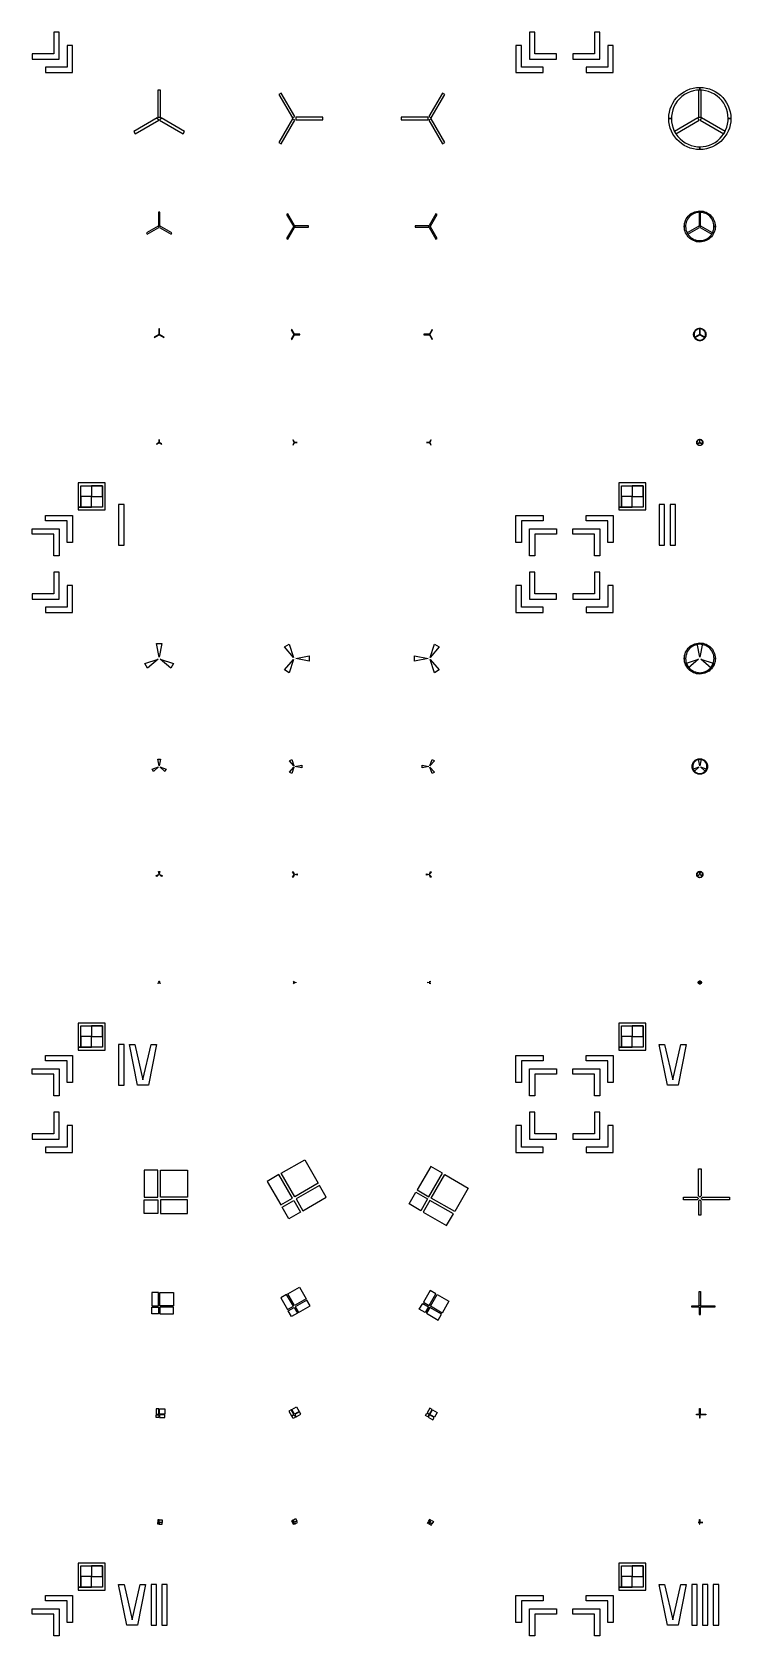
# Model space of a CAD drawing. Extents: x -467 to 127, y -467 to 127.
# Drawn here: x -467 to -208, y -467 to 127 of the extents above; entities that cross this region are included whole.
import ezdxf

# ---------------------------------------------------------------- set-up
doc = ezdxf.new("R2010")
doc.units = 13
doc.layers.add('ALIGN', color=5, linetype='Continuous')
doc.layers.add('MAGNET', color=11, linetype='Continuous')

msp = doc.modelspace()

# ---------------------------------------------------------------- linework, layer by layer
at = {"layer": 'ALIGN'}
for points in [[(-457, 117), (-457, 127), (-459, 127), (-459, 119), (-467, 119), (-467, 117)], [(-283, 117), (-273, 117), (-273, 119), (-281, 119), (-281, 127), (-283, 127)], [(-257, 117), (-257, 127), (-259, 127), (-259, 119), (-267, 119), (-267, 117)], [(-452, 112), (-452, 122), (-454, 122), (-454, 114), (-462, 114), (-462, 112)], [(-288, 112), (-278, 112), (-278, 114), (-286, 114), (-286, 122), (-288, 122)], [(-252, 112), (-252, 122), (-254, 122), (-254, 114), (-262, 114), (-262, 112)], [(-450, -50), (-440, -50), (-440, -40), (-450, -40), (-450, -49), (-449, -49), (-449, -41), (-441, -41), (-441, -49), (-450, -49), (-450, -50)], [(-445, -45), (-441, -45), (-441, -41), (-445, -41)], [(-250, -50), (-240, -50), (-240, -40), (-250, -40), (-250, -49), (-249, -49), (-249, -41), (-241, -41), (-241, -49), (-250, -49), (-250, -50)], [(-245, -45), (-241, -45), (-241, -41), (-245, -41)], [(-449, -49), (-445, -49), (-445, -45), (-449, -45)], [(-249, -49), (-245, -49), (-245, -45), (-249, -45)], [(-452, -52), (-452, -62), (-454, -62), (-454, -54), (-462, -54), (-462, -52)], [(-435, -63), (-433, -63), (-433, -48), (-435, -48)], [(-288, -52), (-278, -52), (-278, -54), (-286, -54), (-286, -62), (-288, -62)], [(-252, -52), (-252, -62), (-254, -62), (-254, -54), (-262, -54), (-262, -52)], [(-235, -63), (-233, -63), (-233, -48), (-235, -48)], [(-231, -63), (-229, -63), (-229, -48), (-231, -48)], [(-457, -57), (-457, -67), (-459, -67), (-459, -59), (-467, -59), (-467, -57)], [(-283, -57), (-273, -57), (-273, -59), (-281, -59), (-281, -67), (-283, -67)], [(-257, -57), (-257, -67), (-259, -67), (-259, -59), (-267, -59), (-267, -57)], [(-457, -83), (-457, -73), (-459, -73), (-459, -81), (-467, -81), (-467, -83)], [(-283, -83), (-273, -83), (-273, -81), (-281, -81), (-281, -73), (-283, -73)], [(-257, -83), (-257, -73), (-259, -73), (-259, -81), (-267, -81), (-267, -83)], [(-452, -88), (-452, -78), (-454, -78), (-454, -86), (-462, -86), (-462, -88)], [(-288, -88), (-278, -88), (-278, -86), (-286, -86), (-286, -78), (-288, -78)], [(-252, -88), (-252, -78), (-254, -78), (-254, -86), (-262, -86), (-262, -88)], [(-450, -250), (-440, -250), (-440, -240), (-450, -240), (-450, -249), (-449, -249), (-449, -241), (-441, -241), (-441, -249), (-450, -249), (-450, -250)], [(-445, -245), (-441, -245), (-441, -241), (-445, -241)], [(-250, -250), (-240, -250), (-240, -240), (-250, -240), (-250, -249), (-249, -249), (-249, -241), (-241, -241), (-241, -249), (-250, -249), (-250, -250)], [(-245, -245), (-241, -245), (-241, -241), (-245, -241)], [(-449, -249), (-445, -249), (-445, -245), (-449, -245)], [(-435, -263), (-433, -263), (-433, -248), (-435, -248)], [(-249, -249), (-245, -249), (-245, -245), (-249, -245)], [(-452, -252), (-452, -262), (-454, -262), (-454, -254), (-462, -254), (-462, -252)], [(-288, -252), (-278, -252), (-278, -254), (-286, -254), (-286, -262), (-288, -262)], [(-252, -252), (-252, -262), (-254, -262), (-254, -254), (-262, -254), (-262, -252)], [(-457, -257), (-457, -267), (-459, -267), (-459, -259), (-467, -259), (-467, -257)], [(-283, -257), (-273, -257), (-273, -259), (-281, -259), (-281, -267), (-283, -267)], [(-257, -257), (-257, -267), (-259, -267), (-259, -259), (-267, -259), (-267, -257)], [(-457, -283), (-457, -273), (-459, -273), (-459, -281), (-467, -281), (-467, -283)], [(-283, -283), (-273, -283), (-273, -281), (-281, -281), (-281, -273), (-283, -273)], [(-257, -283), (-257, -273), (-259, -273), (-259, -281), (-267, -281), (-267, -283)], [(-452, -288), (-452, -278), (-454, -278), (-454, -286), (-462, -286), (-462, -288)], [(-288, -288), (-278, -288), (-278, -286), (-286, -286), (-286, -278), (-288, -278)], [(-252, -288), (-252, -278), (-254, -278), (-254, -286), (-262, -286), (-262, -288)], [(-450, -450), (-440, -450), (-440, -440), (-450, -440), (-450, -449), (-449, -449), (-449, -441), (-441, -441), (-441, -449), (-450, -449), (-450, -450)], [(-449, -449), (-445, -449), (-445, -445), (-449, -445)], [(-445, -445), (-441, -445), (-441, -441), (-445, -441)], [(-250, -450), (-240, -450), (-240, -440), (-250, -440), (-250, -449), (-249, -449), (-249, -441), (-241, -441), (-241, -449), (-250, -449), (-250, -450)], [(-249, -449), (-245, -449), (-245, -445), (-249, -445)], [(-245, -445), (-241, -445), (-241, -441), (-245, -441)], [(-423, -463), (-421, -463), (-421, -448), (-423, -448)], [(-419, -463), (-417, -463), (-417, -448), (-419, -448)], [(-223, -463), (-221, -463), (-221, -448), (-223, -448)], [(-219, -463), (-217, -463), (-217, -448), (-219, -448)], [(-215, -463), (-213, -463), (-213, -448), (-215, -448)], [(-457, -457), (-457, -467), (-459, -467), (-459, -459), (-467, -459), (-467, -457)], [(-452, -452), (-452, -462), (-454, -462), (-454, -454), (-462, -454), (-462, -452)], [(-288, -452), (-278, -452), (-278, -454), (-286, -454), (-286, -462), (-288, -462)], [(-283, -457), (-273, -457), (-273, -459), (-281, -459), (-281, -467), (-283, -467)], [(-257, -457), (-257, -467), (-259, -467), (-259, -459), (-267, -459), (-267, -457)], [(-252, -452), (-252, -462), (-254, -462), (-254, -454), (-262, -454), (-262, -452)]]:
    msp.add_lwpolyline(points, close=True, dxfattribs=at)
for points in [[(-431, -248), (-429, -248), (-426, -261), (-423, -248), (-421, -248), (-424, -263), (-428, -263), (-431, -248)], [(-235, -248), (-233, -248), (-230, -261), (-227, -248), (-225, -248), (-228, -263), (-232, -263), (-235, -248)], [(-435, -448), (-433, -448), (-430, -461), (-427, -448), (-425, -448), (-428, -463), (-432, -463), (-435, -448)], [(-235, -448), (-233, -448), (-230, -461), (-227, -448), (-225, -448), (-228, -463), (-232, -463), (-235, -448)]]:
    msp.add_lwpolyline(points, dxfattribs=at)
at = {"layer": 'MAGNET'}
for points in [[(-420.5, 95.5), (-419.5, 95.5), (-419.5, 105.5), (-420.5, 105.5)], [(-370.68, 95.18), (-369.82, 95.68), (-374.82, 104.34), (-375.68, 103.84)], [(-320.18, 95.68), (-319.32, 95.18), (-314.32, 103.84), (-315.18, 104.34)], [(-220.5, 95.5), (-219.5, 95.5), (-219.5, 105.5), (-220.5, 105.5)], [(-420.18, 94.32), (-420.68, 95.18), (-429.34, 90.18), (-428.84, 89.32)], [(-419.32, 95.18), (-419.82, 94.32), (-411.16, 89.32), (-410.66, 90.18)], [(-369.5, 95.5), (-369.5, 94.5), (-359.5, 94.5), (-359.5, 95.5)], [(-320.5, 94.5), (-320.5, 95.5), (-330.5, 95.5), (-330.5, 94.5)], [(-220.18, 94.32), (-220.68, 95.18), (-229.34, 90.18), (-228.84, 89.32)], [(-219.32, 95.18), (-219.82, 94.32), (-211.16, 89.32), (-210.66, 90.18)], [(-369.82, 94.32), (-370.68, 94.82), (-375.68, 86.16), (-374.82, 85.66)], [(-319.32, 94.82), (-320.18, 94.32), (-315.18, 85.66), (-314.32, 86.16)], [(-420.25, 55.25), (-419.75, 55.25), (-419.75, 60.25), (-420.25, 60.25)], [(-370.34, 55.09), (-369.91, 55.34), (-372.41, 59.67), (-372.84, 59.42)], [(-320.09, 55.34), (-319.66, 55.09), (-317.16, 59.42), (-317.59, 59.67)], [(-220.25, 55.25), (-219.75, 55.25), (-219.75, 60.25), (-220.25, 60.25)], [(-420.09, 54.66), (-420.34, 55.09), (-424.67, 52.59), (-424.42, 52.16)], [(-419.66, 55.09), (-419.91, 54.66), (-415.58, 52.16), (-415.33, 52.59)], [(-369.91, 54.66), (-370.34, 54.91), (-372.84, 50.58), (-372.41, 50.33)], [(-369.75, 55.25), (-369.75, 54.75), (-364.75, 54.75), (-364.75, 55.25)], [(-320.25, 54.75), (-320.25, 55.25), (-325.25, 55.25), (-325.25, 54.75)], [(-319.66, 54.91), (-320.09, 54.66), (-317.59, 50.33), (-317.16, 50.58)], [(-220.09, 54.66), (-220.34, 55.09), (-224.67, 52.59), (-224.42, 52.16)], [(-219.66, 55.09), (-219.91, 54.66), (-215.58, 52.16), (-215.33, 52.59)], [(-420.04, 14.86), (-420.14, 15.04), (-421.87, 14.04), (-421.77, 13.86)], [(-420.1, 15.1), (-419.9, 15.1), (-419.9, 17.1), (-420.1, 17.1)], [(-419.86, 15.04), (-419.96, 14.86), (-418.23, 13.86), (-418.13, 14.04)], [(-370.14, 15.04), (-369.96, 15.14), (-370.96, 16.87), (-371.14, 16.77)], [(-369.96, 14.86), (-370.14, 14.96), (-371.14, 13.23), (-370.96, 13.13)], [(-369.9, 15.1), (-369.9, 14.9), (-367.9, 14.9), (-367.9, 15.1)], [(-320.1, 14.9), (-320.1, 15.1), (-322.1, 15.1), (-322.1, 14.9)], [(-320.04, 15.14), (-319.86, 15.04), (-318.86, 16.77), (-319.04, 16.87)], [(-319.86, 14.96), (-320.04, 14.86), (-319.04, 13.13), (-318.86, 13.23)], [(-220.04, 14.86), (-220.14, 15.04), (-221.87, 14.04), (-221.77, 13.86)], [(-220.1, 15.1), (-219.9, 15.1), (-219.9, 17.1), (-220.1, 17.1)], [(-219.86, 15.04), (-219.96, 14.86), (-218.23, 13.86), (-218.13, 14.04)], [(-420.02, -25.07), (-420.07, -24.98), (-420.93, -25.48), (-420.88, -25.57)], [(-420.05, -24.95), (-419.95, -24.95), (-419.95, -23.95), (-420.05, -23.95)], [(-419.93, -24.98), (-419.98, -25.07), (-419.12, -25.57), (-419.07, -25.48)], [(-370.07, -24.98), (-369.98, -24.93), (-370.48, -24.07), (-370.57, -24.12)], [(-369.98, -25.07), (-370.07, -25.02), (-370.57, -25.88), (-370.48, -25.93)], [(-369.95, -24.95), (-369.95, -25.05), (-368.95, -25.05), (-368.95, -24.95)], [(-320.05, -25.05), (-320.05, -24.95), (-321.05, -24.95), (-321.05, -25.05)], [(-320.02, -24.93), (-319.93, -24.98), (-319.43, -24.12), (-319.52, -24.07)], [(-319.93, -25.02), (-320.02, -25.07), (-319.52, -25.93), (-319.43, -25.88)], [(-220.02, -25.07), (-220.07, -24.98), (-220.93, -25.48), (-220.88, -25.57)], [(-220.05, -24.95), (-219.95, -24.95), (-219.95, -23.95), (-220.05, -23.95)], [(-219.93, -24.98), (-219.98, -25.07), (-219.12, -25.57), (-219.07, -25.48)], [(-374.82, -295.66), (-366.16, -290.66), (-361.16, -299.32), (-369.82, -304.32)], [(-425.5, -304.5), (-420.5, -304.5), (-420.5, -294.5), (-425.5, -294.5)], [(-419.5, -294.5), (-409.5, -294.5), (-409.5, -304.5), (-419.5, -304.5)], [(-375.01, -307.32), (-370.68, -304.82), (-375.68, -296.16), (-380.01, -298.66)], [(-324.51, -301.82), (-320.18, -304.32), (-315.18, -295.66), (-319.51, -293.16)], [(-314.32, -296.16), (-305.66, -301.16), (-310.66, -309.82), (-319.32, -304.82)], [(-220.5, -294), (-219.5, -294), (-219.5, -304), (-220, -304.5), (-220.5, -304), (-220.5, -302)], [(-366.82, -309.51), (-358.16, -304.51), (-360.66, -300.18), (-369.32, -305.18)], [(-325.01, -302.68), (-320.68, -305.18), (-323.18, -309.51), (-327.51, -307.01)], [(-425.5, -305.5), (-420.5, -305.5), (-420.5, -310.5), (-425.5, -310.5)], [(-419.5, -310.5), (-409.5, -310.5), (-409.5, -305.5), (-419.5, -305.5)], [(-374.51, -308.18), (-370.18, -305.68), (-367.68, -310.01), (-372.01, -312.51)], [(-322.32, -310.01), (-313.66, -315.01), (-311.16, -310.68), (-319.82, -305.68)], [(-226, -305.5), (-226, -304.5), (-221, -304.5), (-220.5, -305), (-221, -305.5), (-223, -305.5)], [(-220.5, -311), (-219.5, -311), (-219.5, -306), (-220, -305.5), (-220.5, -306), (-220.5, -308)], [(-209, -304.5), (-209, -305.5), (-219, -305.5), (-219.5, -305), (-219, -304.5)], [(-372.41, -340.33), (-368.08, -337.83), (-365.58, -342.16), (-369.91, -344.66)], [(-422.75, -344.75), (-420.25, -344.75), (-420.25, -339.75), (-422.75, -339.75)], [(-419.75, -339.75), (-414.75, -339.75), (-414.75, -344.75), (-419.75, -344.75)], [(-372.51, -346.16), (-370.34, -344.91), (-372.84, -340.58), (-375.01, -341.83)], [(-368.41, -347.26), (-364.08, -344.76), (-365.33, -342.59), (-369.66, -345.09)], [(-322.51, -343.84), (-320.34, -345.09), (-321.59, -347.26), (-323.76, -346.01)], [(-322.26, -343.41), (-320.09, -344.66), (-317.59, -340.33), (-319.76, -339.08)], [(-317.16, -340.58), (-312.83, -343.08), (-315.33, -347.41), (-319.66, -344.91)], [(-220.25, -339.5), (-219.75, -339.5), (-219.75, -344.5), (-220, -344.75), (-220.25, -344.5), (-220.25, -343.5)], [(-422.75, -345.25), (-420.25, -345.25), (-420.25, -347.75), (-422.75, -347.75)], [(-419.75, -347.75), (-414.75, -347.75), (-414.75, -345.25), (-419.75, -345.25)], [(-372.26, -346.59), (-370.09, -345.34), (-368.84, -347.51), (-371.01, -348.76)], [(-321.16, -347.51), (-316.83, -350.01), (-315.58, -347.84), (-319.91, -345.34)], [(-223, -345.25), (-223, -344.75), (-220.5, -344.75), (-220.25, -345), (-220.5, -345.25), (-221.5, -345.25)], [(-220.25, -348), (-219.75, -348), (-219.75, -345.5), (-220, -345.25), (-220.25, -345.5), (-220.25, -346.5)], [(-214.5, -344.75), (-214.5, -345.25), (-219.5, -345.25), (-219.75, -345), (-219.5, -344.75)], [(-421.1, -384.9), (-420.1, -384.9), (-420.1, -382.9), (-421.1, -382.9)], [(-421.1, -385.1), (-420.1, -385.1), (-420.1, -386.1), (-421.1, -386.1)], [(-419.9, -382.9), (-417.9, -382.9), (-417.9, -384.9), (-419.9, -384.9)], [(-419.9, -386.1), (-417.9, -386.1), (-417.9, -385.1), (-419.9, -385.1)], [(-371, -385.46), (-370.14, -384.96), (-371.14, -383.23), (-372, -383.73)], [(-370.96, -383.13), (-369.23, -382.13), (-368.23, -383.86), (-369.96, -384.86)], [(-370.9, -385.64), (-370.04, -385.14), (-369.54, -386), (-370.4, -386.5)], [(-369.36, -385.9), (-367.63, -384.9), (-368.13, -384.04), (-369.86, -385.04)], [(-321, -384.54), (-320.14, -385.04), (-320.64, -385.9), (-321.5, -385.4)], [(-320.9, -384.36), (-320.04, -384.86), (-319.04, -383.13), (-319.9, -382.63)], [(-320.46, -386), (-318.73, -387), (-318.23, -386.14), (-319.96, -385.14)], [(-318.86, -383.23), (-317.13, -384.23), (-318.13, -385.96), (-319.86, -384.96)], [(-221.2, -385.1), (-221.2, -384.9), (-220.2, -384.9), (-220.1, -385), (-220.2, -385.1), (-220.6, -385.1)], [(-220.1, -382.8), (-219.9, -382.8), (-219.9, -384.8), (-220, -384.9), (-220.1, -384.8), (-220.1, -384.4)], [(-220.1, -386.2), (-219.9, -386.2), (-219.9, -385.2), (-220, -385.1), (-220.1, -385.2), (-220.1, -385.6)], [(-217.8, -384.9), (-217.8, -385.1), (-219.8, -385.1), (-219.9, -385), (-219.8, -384.9)], [(-420.55, -424.95), (-420.05, -424.95), (-420.05, -423.95), (-420.55, -423.95)], [(-420.55, -425.05), (-420.05, -425.05), (-420.05, -425.55), (-420.55, -425.55)], [(-419.95, -423.95), (-418.95, -423.95), (-418.95, -424.95), (-419.95, -424.95)], [(-419.95, -425.55), (-418.95, -425.55), (-418.95, -425.05), (-419.95, -425.05)], [(-370.5, -425.23), (-370.07, -424.98), (-370.57, -424.12), (-371, -424.37)], [(-370.48, -424.07), (-369.62, -423.57), (-369.12, -424.43), (-369.98, -424.93)], [(-370.45, -425.32), (-370.02, -425.07), (-369.77, -425.5), (-370.2, -425.75)], [(-369.68, -425.45), (-368.82, -424.95), (-369.07, -424.52), (-369.93, -425.02)], [(-320.5, -424.77), (-320.07, -425.02), (-320.32, -425.45), (-320.75, -425.2)], [(-320.45, -424.68), (-320.02, -424.93), (-319.52, -424.07), (-319.95, -423.82)], [(-320.23, -425.5), (-319.37, -426), (-319.12, -425.57), (-319.98, -425.07)], [(-319.43, -424.12), (-318.57, -424.62), (-319.07, -425.48), (-319.93, -424.98)], [(-220.6, -425.05), (-220.6, -424.95), (-220.1, -424.95), (-220.05, -425), (-220.1, -425.05), (-220.3, -425.05)], [(-220.05, -423.9), (-219.95, -423.9), (-219.95, -424.9), (-220, -424.95), (-220.05, -424.9), (-220.05, -424.7)], [(-220.05, -425.6), (-219.95, -425.6), (-219.95, -425.1), (-220, -425.05), (-220.05, -425.1), (-220.05, -425.3)], [(-218.9, -424.95), (-218.9, -425.05), (-219.9, -425.05), (-219.95, -425), (-219.9, -424.95)]]:
    msp.add_lwpolyline(points, close=True, dxfattribs=at)
for points in [[(-230.5, 94.99), (-231.5, 94.99), (-231.44, 96.19), (-231.27, 97.38), (-230.95, 98.53), (-230.51, 99.65), (-229.98, 100.73), (-229.32, 101.73), (-228.58, 102.67), (-227.73, 103.52), (-226.79, 104.27), (-225.79, 104.93), (-224.72, 105.48), (-223.61, 105.92), (-222.45, 106.23), (-221.26, 106.43), (-220, 106.5), (-220, 105.5), (-221.2, 105.43), (-222.38, 105.23), (-223.53, 104.89), (-224.64, 104.43), (-225.68, 103.84), (-226.65, 103.13), (-227.53, 102.31), (-228.32, 101.41), (-229, 100.42), (-229.55, 99.35), (-229.98, 98.23), (-230.28, 97.07), (-230.47, 95.89), (-230.5, 94.99)], [(-220.01, 105.5), (-220.01, 106.5), (-218.81, 106.44), (-217.62, 106.27), (-216.47, 105.95), (-215.35, 105.51), (-214.27, 104.98), (-213.27, 104.32), (-212.33, 103.58), (-211.48, 102.73), (-210.73, 101.79), (-210.07, 100.79), (-209.52, 99.72), (-209.08, 98.61), (-208.77, 97.45), (-208.57, 96.26), (-208.5, 95), (-209.5, 95), (-209.57, 96.2), (-209.77, 97.38), (-210.11, 98.53), (-210.57, 99.64), (-211.16, 100.68), (-211.87, 101.65), (-212.69, 102.53), (-213.59, 103.32), (-214.58, 104), (-215.65, 104.55), (-216.77, 104.98), (-217.93, 105.28), (-219.11, 105.47), (-220.01, 105.5)], [(-219.99, 84.5), (-219.99, 83.5), (-221.19, 83.56), (-222.38, 83.73), (-223.53, 84.05), (-224.65, 84.49), (-225.73, 85.02), (-226.73, 85.68), (-227.67, 86.42), (-228.52, 87.27), (-229.27, 88.21), (-229.93, 89.21), (-230.48, 90.28), (-230.92, 91.39), (-231.23, 92.55), (-231.43, 93.74), (-231.5, 95), (-230.5, 95), (-230.43, 93.8), (-230.23, 92.62), (-229.89, 91.47), (-229.43, 90.36), (-228.84, 89.32), (-228.13, 88.35), (-227.31, 87.47), (-226.41, 86.68), (-225.42, 86), (-224.35, 85.45), (-223.23, 85.02), (-222.07, 84.72), (-220.89, 84.53), (-219.99, 84.5)], [(-209.5, 95.01), (-208.5, 95.01), (-208.56, 93.81), (-208.73, 92.62), (-209.05, 91.47), (-209.49, 90.35), (-210.02, 89.27), (-210.68, 88.27), (-211.42, 87.33), (-212.27, 86.48), (-213.21, 85.73), (-214.21, 85.07), (-215.28, 84.52), (-216.39, 84.08), (-217.55, 83.77), (-218.74, 83.57), (-220, 83.5), (-220, 84.5), (-218.8, 84.57), (-217.62, 84.77), (-216.47, 85.11), (-215.36, 85.57), (-214.32, 86.16), (-213.35, 86.87), (-212.47, 87.69), (-211.68, 88.59), (-211, 89.58), (-210.45, 90.65), (-210.02, 91.77), (-209.72, 92.93), (-209.53, 94.11), (-209.5, 95.01)], [(-225.25, 55), (-225.75, 55), (-225.72, 55.6), (-225.64, 56.19), (-225.47, 56.77), (-225.25, 57.33), (-224.99, 57.87), (-224.66, 58.37), (-224.29, 58.84), (-223.86, 59.26), (-223.4, 59.64), (-222.89, 59.96), (-222.36, 60.24), (-221.8, 60.46), (-221.22, 60.61), (-220.63, 60.72), (-220, 60.75), (-220, 60.25), (-220.6, 60.22), (-221.19, 60.12), (-221.77, 59.95), (-222.32, 59.71), (-222.84, 59.42), (-223.32, 59.06), (-223.77, 58.66), (-224.16, 58.2), (-224.5, 57.71), (-224.77, 57.18), (-224.99, 56.62), (-225.14, 56.04), (-225.23, 55.44), (-225.25, 55)], [(-220, 60.25), (-220, 60.75), (-219.4, 60.72), (-218.81, 60.64), (-218.23, 60.47), (-217.67, 60.25), (-217.13, 59.99), (-216.63, 59.66), (-216.16, 59.29), (-215.74, 58.86), (-215.36, 58.4), (-215.04, 57.89), (-214.76, 57.36), (-214.54, 56.8), (-214.39, 56.22), (-214.28, 55.63), (-214.25, 55), (-214.75, 55), (-214.78, 55.6), (-214.88, 56.19), (-215.05, 56.77), (-215.29, 57.32), (-215.58, 57.84), (-215.94, 58.32), (-216.34, 58.77), (-216.8, 59.16), (-217.29, 59.5), (-217.82, 59.77), (-218.38, 59.99), (-218.96, 60.14), (-219.56, 60.23), (-220, 60.25)], [(-220, 49.75), (-220, 49.25), (-220.6, 49.28), (-221.19, 49.36), (-221.77, 49.53), (-222.33, 49.75), (-222.87, 50.01), (-223.37, 50.34), (-223.84, 50.71), (-224.26, 51.14), (-224.64, 51.6), (-224.96, 52.11), (-225.24, 52.64), (-225.46, 53.2), (-225.61, 53.78), (-225.72, 54.37), (-225.75, 55), (-225.25, 55), (-225.22, 54.4), (-225.12, 53.81), (-224.95, 53.23), (-224.71, 52.68), (-224.42, 52.16), (-224.06, 51.68), (-223.66, 51.23), (-223.2, 50.84), (-222.71, 50.5), (-222.18, 50.23), (-221.62, 50.01), (-221.04, 49.86), (-220.44, 49.77), (-220, 49.75)], [(-214.75, 55), (-214.25, 55), (-214.28, 54.4), (-214.36, 53.81), (-214.53, 53.23), (-214.75, 52.67), (-215.01, 52.13), (-215.34, 51.63), (-215.71, 51.16), (-216.14, 50.74), (-216.6, 50.36), (-217.11, 50.04), (-217.64, 49.76), (-218.2, 49.54), (-218.78, 49.39), (-219.37, 49.28), (-220, 49.25), (-220, 49.75), (-219.4, 49.78), (-218.81, 49.88), (-218.23, 50.05), (-217.68, 50.29), (-217.16, 50.58), (-216.68, 50.94), (-216.23, 51.34), (-215.84, 51.8), (-215.5, 52.29), (-215.23, 52.82), (-215.01, 53.38), (-214.86, 53.96), (-214.77, 54.56), (-214.75, 55)], [(-222.1, 15), (-222.3, 15), (-222.29, 15.24), (-222.25, 15.48), (-222.19, 15.71), (-222.1, 15.93), (-222, 16.15), (-221.86, 16.35), (-221.72, 16.53), (-221.55, 16.7), (-221.36, 16.85), (-221.16, 16.99), (-220.94, 17.1), (-220.72, 17.18), (-220.49, 17.25), (-220.25, 17.29), (-220, 17.3), (-220, 17.1), (-220.24, 17.09), (-220.48, 17.05), (-220.71, 16.98), (-220.93, 16.89), (-221.14, 16.77), (-221.33, 16.63), (-221.51, 16.46), (-221.66, 16.28), (-221.8, 16.08), (-221.91, 15.87), (-222, 15.65), (-222.06, 15.41), (-222.09, 15.18), (-222.1, 15)], [(-220, 12.9), (-220, 12.7), (-220.24, 12.71), (-220.48, 12.75), (-220.71, 12.81), (-220.93, 12.9), (-221.15, 13), (-221.35, 13.14), (-221.53, 13.28), (-221.7, 13.45), (-221.85, 13.64), (-221.99, 13.84), (-222.1, 14.06), (-222.18, 14.28), (-222.25, 14.51), (-222.29, 14.75), (-222.3, 15), (-222.1, 15), (-222.09, 14.76), (-222.05, 14.52), (-221.98, 14.29), (-221.89, 14.07), (-221.77, 13.86), (-221.63, 13.67), (-221.46, 13.49), (-221.28, 13.34), (-221.08, 13.2), (-220.87, 13.09), (-220.65, 13), (-220.41, 12.94), (-220.18, 12.91), (-220, 12.9)], [(-220, 17.1), (-220, 17.3), (-219.76, 17.29), (-219.52, 17.25), (-219.29, 17.19), (-219.07, 17.1), (-218.85, 17), (-218.65, 16.86), (-218.47, 16.72), (-218.3, 16.55), (-218.15, 16.36), (-218.01, 16.16), (-217.9, 15.94), (-217.82, 15.72), (-217.75, 15.49), (-217.71, 15.25), (-217.7, 15), (-217.9, 15), (-217.91, 15.24), (-217.95, 15.48), (-218.02, 15.71), (-218.11, 15.93), (-218.23, 16.14), (-218.37, 16.33), (-218.54, 16.51), (-218.72, 16.66), (-218.92, 16.8), (-219.13, 16.91), (-219.35, 17), (-219.59, 17.06), (-219.82, 17.09), (-220, 17.1)], [(-217.9, 15), (-217.7, 15), (-217.71, 14.76), (-217.75, 14.52), (-217.81, 14.29), (-217.9, 14.07), (-218, 13.85), (-218.14, 13.65), (-218.28, 13.47), (-218.45, 13.3), (-218.64, 13.15), (-218.84, 13.01), (-219.06, 12.9), (-219.28, 12.82), (-219.51, 12.75), (-219.75, 12.71), (-220, 12.7), (-220, 12.9), (-219.76, 12.91), (-219.52, 12.95), (-219.29, 13.02), (-219.07, 13.11), (-218.86, 13.23), (-218.67, 13.37), (-218.49, 13.54), (-218.34, 13.72), (-218.2, 13.92), (-218.09, 14.13), (-218, 14.35), (-217.94, 14.59), (-217.91, 14.82), (-217.9, 15)], [(-221.05, -25), (-221.15, -25), (-221.14, -24.88), (-221.13, -24.76), (-221.09, -24.65), (-221.05, -24.53), (-221, -24.43), (-220.93, -24.33), (-220.86, -24.23), (-220.77, -24.15), (-220.68, -24.07), (-220.58, -24.01), (-220.47, -23.95), (-220.36, -23.91), (-220.24, -23.88), (-220.13, -23.86), (-220, -23.85), (-220, -23.95), (-220.12, -23.96), (-220.24, -23.98), (-220.35, -24.01), (-220.46, -24.06), (-220.57, -24.12), (-220.66, -24.19), (-220.75, -24.27), (-220.83, -24.36), (-220.9, -24.46), (-220.95, -24.56), (-221, -24.68), (-221.03, -24.79), (-221.05, -24.91), (-221.05, -25)], [(-220, -26.05), (-220, -26.15), (-220.12, -26.14), (-220.24, -26.13), (-220.35, -26.09), (-220.47, -26.05), (-220.57, -26), (-220.67, -25.93), (-220.77, -25.86), (-220.85, -25.77), (-220.93, -25.68), (-220.99, -25.58), (-221.05, -25.47), (-221.09, -25.36), (-221.12, -25.24), (-221.14, -25.13), (-221.15, -25), (-221.05, -25), (-221.04, -25.12), (-221.02, -25.24), (-220.99, -25.35), (-220.94, -25.46), (-220.88, -25.57), (-220.81, -25.66), (-220.73, -25.75), (-220.64, -25.83), (-220.54, -25.9), (-220.44, -25.95), (-220.32, -26), (-220.21, -26.03), (-220.09, -26.05), (-220, -26.05)], [(-220, -23.95), (-220, -23.85), (-219.88, -23.86), (-219.76, -23.87), (-219.65, -23.91), (-219.53, -23.95), (-219.43, -24), (-219.33, -24.07), (-219.23, -24.14), (-219.15, -24.23), (-219.07, -24.32), (-219.01, -24.42), (-218.95, -24.53), (-218.91, -24.64), (-218.88, -24.76), (-218.86, -24.87), (-218.85, -25), (-218.95, -25), (-218.96, -24.88), (-218.98, -24.76), (-219.01, -24.65), (-219.06, -24.54), (-219.12, -24.43), (-219.19, -24.34), (-219.27, -24.25), (-219.36, -24.17), (-219.46, -24.1), (-219.56, -24.05), (-219.68, -24), (-219.79, -23.97), (-219.91, -23.95), (-220, -23.95)], [(-218.95, -25), (-218.85, -25), (-218.86, -25.12), (-218.87, -25.24), (-218.91, -25.35), (-218.95, -25.47), (-219, -25.57), (-219.07, -25.67), (-219.14, -25.77), (-219.23, -25.85), (-219.32, -25.93), (-219.42, -25.99), (-219.53, -26.05), (-219.64, -26.09), (-219.76, -26.12), (-219.87, -26.14), (-220, -26.15), (-220, -26.05), (-219.88, -26.04), (-219.76, -26.02), (-219.65, -25.99), (-219.54, -25.94), (-219.43, -25.88), (-219.34, -25.81), (-219.25, -25.73), (-219.17, -25.64), (-219.1, -25.54), (-219.05, -25.44), (-219, -25.32), (-218.97, -25.21), (-218.95, -25.09), (-218.95, -25)], [(-421, -99.5), (-419, -99.5), (-420, -104.5), (-421, -99.5)], [(-373.62, -100.74), (-371.88, -99.74), (-370.25, -104.57), (-373.62, -100.74)], [(-318.12, -99.74), (-316.38, -100.74), (-319.75, -104.57), (-318.12, -99.74)], [(-225.24, -105), (-225.74, -105), (-225.71, -104.4), (-225.63, -103.81), (-225.46, -103.23), (-225.24, -102.67), (-224.98, -102.13), (-224.65, -101.63), (-224.28, -101.16), (-223.85, -100.74), (-223.39, -100.36), (-222.88, -100.04), (-222.35, -99.76), (-221.79, -99.54), (-221.21, -99.39), (-220.62, -99.28), (-219.99, -99.25), (-219.99, -99.75), (-220.59, -99.78), (-221.18, -99.88), (-221.76, -100.05), (-222.31, -100.29), (-222.83, -100.58), (-223.31, -100.94), (-223.76, -101.34), (-224.15, -101.8), (-224.49, -102.29), (-224.76, -102.82), (-224.98, -103.38), (-225.13, -103.96), (-225.22, -104.56), (-225.24, -105)], [(-221, -99.5), (-219, -99.5), (-220, -104.5), (-221, -99.5)], [(-219.99, -99.75), (-219.99, -99.25), (-219.39, -99.28), (-218.8, -99.36), (-218.22, -99.53), (-217.66, -99.75), (-217.12, -100.01), (-216.62, -100.34), (-216.15, -100.71), (-215.73, -101.14), (-215.35, -101.6), (-215.03, -102.11), (-214.75, -102.64), (-214.53, -103.2), (-214.38, -103.78), (-214.27, -104.37), (-214.24, -105), (-214.74, -105), (-214.77, -104.4), (-214.87, -103.81), (-215.04, -103.23), (-215.28, -102.68), (-215.57, -102.16), (-215.93, -101.68), (-216.33, -101.23), (-216.79, -100.84), (-217.28, -100.5), (-217.81, -100.23), (-218.37, -100.01), (-218.95, -99.86), (-219.55, -99.77), (-219.99, -99.75)], [(-424.26, -108.62), (-425.26, -106.88), (-420.43, -105.25), (-424.26, -108.62)], [(-414.74, -106.88), (-415.74, -108.62), (-419.57, -105.25), (-414.74, -106.88)], [(-371.88, -110.26), (-373.62, -109.26), (-370.25, -105.43), (-371.88, -110.26)], [(-364.5, -104), (-364.5, -106), (-369.5, -105), (-364.5, -104)], [(-325.5, -106), (-325.5, -104), (-320.5, -105), (-325.5, -106)], [(-316.38, -109.26), (-318.12, -110.26), (-319.75, -105.43), (-316.38, -109.26)], [(-219.99, -110.25), (-219.99, -110.75), (-220.59, -110.72), (-221.18, -110.64), (-221.76, -110.47), (-222.32, -110.25), (-222.86, -109.99), (-223.36, -109.66), (-223.83, -109.29), (-224.25, -108.86), (-224.63, -108.4), (-224.95, -107.89), (-225.23, -107.36), (-225.45, -106.8), (-225.6, -106.22), (-225.71, -105.63), (-225.74, -105), (-225.24, -105), (-225.21, -105.6), (-225.11, -106.19), (-224.94, -106.77), (-224.7, -107.32), (-224.41, -107.84), (-224.05, -108.32), (-223.65, -108.77), (-223.19, -109.16), (-222.7, -109.5), (-222.17, -109.77), (-221.61, -109.99), (-221.03, -110.14), (-220.43, -110.23), (-219.99, -110.25)], [(-224.26, -108.62), (-225.26, -106.88), (-220.43, -105.25), (-224.26, -108.62)], [(-214.74, -105), (-214.24, -105), (-214.27, -105.6), (-214.35, -106.19), (-214.52, -106.77), (-214.74, -107.33), (-215, -107.87), (-215.33, -108.37), (-215.7, -108.84), (-216.13, -109.26), (-216.59, -109.64), (-217.1, -109.96), (-217.63, -110.24), (-218.19, -110.46), (-218.77, -110.61), (-219.36, -110.72), (-219.99, -110.75), (-219.99, -110.25), (-219.39, -110.22), (-218.8, -110.12), (-218.22, -109.95), (-217.67, -109.71), (-217.15, -109.42), (-216.67, -109.06), (-216.22, -108.66), (-215.83, -108.2), (-215.49, -107.71), (-215.22, -107.18), (-215, -106.62), (-214.85, -106.04), (-214.76, -105.44), (-214.74, -105)], [(-214.74, -106.88), (-215.74, -108.62), (-219.57, -105.25), (-214.74, -106.88)], [(-420.5, -142.25), (-419.5, -142.25), (-420, -144.75), (-420.5, -142.25)], [(-371.81, -142.87), (-370.94, -142.37), (-370.12, -144.78), (-371.81, -142.87)], [(-319.06, -142.37), (-318.19, -142.87), (-319.88, -144.78), (-319.06, -142.37)], [(-222.61, -145), (-222.86, -145), (-222.85, -144.7), (-222.81, -144.41), (-222.73, -144.12), (-222.62, -143.84), (-222.49, -143.57), (-222.32, -143.32), (-222.13, -143.08), (-221.92, -142.87), (-221.69, -142.68), (-221.44, -142.52), (-221.17, -142.38), (-220.89, -142.27), (-220.6, -142.19), (-220.31, -142.14), (-219.99, -142.12), (-219.99, -142.37), (-220.29, -142.39), (-220.59, -142.44), (-220.87, -142.53), (-221.15, -142.64), (-221.41, -142.79), (-221.65, -142.97), (-221.87, -143.17), (-222.07, -143.4), (-222.24, -143.65), (-222.38, -143.91), (-222.49, -144.19), (-222.56, -144.48), (-222.61, -144.78), (-222.61, -145)], [(-220.5, -142.25), (-219.5, -142.25), (-220, -144.75), (-220.5, -142.25)], [(-219.99, -142.37), (-219.99, -142.12), (-219.69, -142.14), (-219.4, -142.18), (-219.11, -142.26), (-218.83, -142.37), (-218.56, -142.5), (-218.31, -142.67), (-218.07, -142.86), (-217.86, -143.07), (-217.67, -143.3), (-217.51, -143.55), (-217.37, -143.82), (-217.26, -144.1), (-217.18, -144.39), (-217.13, -144.68), (-217.11, -145), (-217.36, -145), (-217.38, -144.7), (-217.43, -144.4), (-217.52, -144.12), (-217.63, -143.84), (-217.78, -143.58), (-217.96, -143.34), (-218.16, -143.12), (-218.39, -142.92), (-218.64, -142.75), (-218.9, -142.61), (-219.18, -142.5), (-219.47, -142.43), (-219.77, -142.38), (-219.99, -142.37)], [(-422.13, -146.81), (-422.63, -145.94), (-420.22, -145.12), (-422.13, -146.81)], [(-417.37, -145.94), (-417.87, -146.81), (-419.78, -145.12), (-417.37, -145.94)], [(-370.94, -147.63), (-371.81, -147.13), (-370.12, -145.22), (-370.94, -147.63)], [(-367.25, -144.5), (-367.25, -145.5), (-369.75, -145), (-367.25, -144.5)], [(-322.75, -145.5), (-322.75, -144.5), (-320.25, -145), (-322.75, -145.5)], [(-318.19, -147.13), (-319.06, -147.63), (-319.88, -145.22), (-318.19, -147.13)], [(-219.99, -147.62), (-219.99, -147.87), (-220.29, -147.86), (-220.58, -147.82), (-220.87, -147.74), (-221.15, -147.63), (-221.42, -147.5), (-221.67, -147.33), (-221.91, -147.14), (-222.12, -146.93), (-222.31, -146.7), (-222.47, -146.45), (-222.61, -146.18), (-222.72, -145.9), (-222.8, -145.61), (-222.85, -145.32), (-222.86, -145), (-222.61, -145), (-222.6, -145.3), (-222.55, -145.6), (-222.46, -145.88), (-222.35, -146.16), (-222.2, -146.42), (-222.02, -146.66), (-221.82, -146.88), (-221.59, -147.08), (-221.34, -147.25), (-221.08, -147.39), (-220.8, -147.5), (-220.51, -147.57), (-220.21, -147.62), (-219.99, -147.62)], [(-222.13, -146.81), (-222.63, -145.94), (-220.22, -145.12), (-222.13, -146.81)], [(-217.36, -145), (-217.11, -145), (-217.13, -145.3), (-217.17, -145.59), (-217.25, -145.88), (-217.36, -146.16), (-217.49, -146.43), (-217.66, -146.68), (-217.85, -146.92), (-218.06, -147.13), (-218.29, -147.32), (-218.54, -147.48), (-218.81, -147.62), (-219.09, -147.73), (-219.38, -147.81), (-219.67, -147.86), (-219.99, -147.87), (-219.99, -147.62), (-219.69, -147.61), (-219.39, -147.56), (-219.11, -147.47), (-218.83, -147.36), (-218.57, -147.21), (-218.33, -147.03), (-218.11, -146.83), (-217.91, -146.6), (-217.74, -146.35), (-217.6, -146.09), (-217.49, -145.81), (-217.42, -145.52), (-217.37, -145.22), (-217.36, -145)], [(-217.37, -145.94), (-217.87, -146.81), (-219.78, -145.12), (-217.37, -145.94)], [(-420.2, -183.9), (-419.8, -183.9), (-420, -184.9), (-420.2, -183.9)], [(-370.72, -184.15), (-370.38, -183.95), (-370.05, -184.91), (-370.72, -184.15)], [(-319.62, -183.95), (-319.28, -184.15), (-319.95, -184.91), (-319.62, -183.95)], [(-221.04, -185), (-221.14, -185), (-221.13, -184.88), (-221.12, -184.76), (-221.08, -184.65), (-221.04, -184.53), (-220.99, -184.43), (-220.92, -184.33), (-220.85, -184.23), (-220.76, -184.15), (-220.67, -184.07), (-220.57, -184.01), (-220.46, -183.95), (-220.35, -183.91), (-220.23, -183.88), (-220.12, -183.86), (-219.99, -183.85), (-219.99, -183.95), (-220.11, -183.96), (-220.23, -183.98), (-220.34, -184.01), (-220.45, -184.06), (-220.56, -184.12), (-220.65, -184.19), (-220.74, -184.27), (-220.82, -184.36), (-220.89, -184.46), (-220.94, -184.56), (-220.99, -184.68), (-221.02, -184.79), (-221.04, -184.91), (-221.04, -185)], [(-220.2, -183.9), (-219.8, -183.9), (-220, -184.9), (-220.2, -183.9)], [(-219.99, -183.95), (-219.99, -183.85), (-219.87, -183.86), (-219.75, -183.87), (-219.64, -183.91), (-219.52, -183.95), (-219.42, -184), (-219.32, -184.07), (-219.22, -184.14), (-219.14, -184.23), (-219.06, -184.32), (-219, -184.42), (-218.94, -184.53), (-218.9, -184.64), (-218.87, -184.76), (-218.85, -184.87), (-218.84, -185), (-218.94, -185), (-218.95, -184.88), (-218.97, -184.76), (-219, -184.65), (-219.05, -184.54), (-219.11, -184.43), (-219.18, -184.34), (-219.26, -184.25), (-219.35, -184.17), (-219.45, -184.1), (-219.55, -184.05), (-219.67, -184), (-219.78, -183.97), (-219.9, -183.95), (-219.99, -183.95)], [(-420.85, -185.72), (-421.05, -185.38), (-420.09, -185.05), (-420.85, -185.72)], [(-418.95, -185.38), (-419.15, -185.72), (-419.91, -185.05), (-418.95, -185.38)], [(-370.38, -186.05), (-370.72, -185.85), (-370.05, -185.09), (-370.38, -186.05)], [(-368.9, -184.8), (-368.9, -185.2), (-369.9, -185), (-368.9, -184.8)], [(-321.1, -185.2), (-321.1, -184.8), (-320.1, -185), (-321.1, -185.2)], [(-319.28, -185.85), (-319.62, -186.05), (-319.95, -185.09), (-319.28, -185.85)], [(-219.99, -186.05), (-219.99, -186.15), (-220.11, -186.14), (-220.23, -186.13), (-220.34, -186.09), (-220.46, -186.05), (-220.56, -186), (-220.66, -185.93), (-220.76, -185.86), (-220.84, -185.77), (-220.92, -185.68), (-220.98, -185.58), (-221.04, -185.47), (-221.08, -185.36), (-221.11, -185.24), (-221.13, -185.13), (-221.14, -185), (-221.04, -185), (-221.03, -185.12), (-221.01, -185.24), (-220.98, -185.35), (-220.93, -185.46), (-220.87, -185.57), (-220.8, -185.66), (-220.72, -185.75), (-220.63, -185.83), (-220.53, -185.9), (-220.43, -185.95), (-220.31, -186), (-220.2, -186.03), (-220.08, -186.05), (-219.99, -186.05)], [(-220.85, -185.72), (-221.05, -185.38), (-220.09, -185.05), (-220.85, -185.72)], [(-218.94, -185), (-218.84, -185), (-218.85, -185.12), (-218.86, -185.24), (-218.9, -185.35), (-218.94, -185.47), (-218.99, -185.57), (-219.06, -185.67), (-219.13, -185.77), (-219.22, -185.85), (-219.31, -185.93), (-219.41, -185.99), (-219.52, -186.05), (-219.63, -186.09), (-219.75, -186.12), (-219.86, -186.14), (-219.99, -186.15), (-219.99, -186.05), (-219.87, -186.04), (-219.75, -186.02), (-219.64, -185.99), (-219.53, -185.94), (-219.42, -185.88), (-219.33, -185.81), (-219.24, -185.73), (-219.16, -185.64), (-219.09, -185.54), (-219.04, -185.44), (-218.99, -185.32), (-218.96, -185.21), (-218.94, -185.09), (-218.94, -185)], [(-218.95, -185.38), (-219.15, -185.72), (-219.91, -185.05), (-218.95, -185.38)], [(-420.43, -225.36), (-420.53, -225.19), (-420.04, -225.03), (-420.43, -225.36)], [(-420.1, -224.45), (-419.9, -224.45), (-420, -224.95), (-420.1, -224.45)], [(-419.47, -225.19), (-419.57, -225.36), (-419.96, -225.03), (-419.47, -225.19)], [(-370.36, -224.57), (-370.19, -224.47), (-370.02, -224.96), (-370.36, -224.57)], [(-370.19, -225.53), (-370.36, -225.43), (-370.02, -225.04), (-370.19, -225.53)], [(-369.45, -224.9), (-369.45, -225.1), (-369.95, -225), (-369.45, -224.9)], [(-320.55, -225.1), (-320.55, -224.9), (-320.05, -225), (-320.55, -225.1)], [(-319.81, -224.47), (-319.64, -224.57), (-319.98, -224.96), (-319.81, -224.47)], [(-319.64, -225.43), (-319.81, -225.53), (-319.98, -225.04), (-319.64, -225.43)], [(-220.51, -225), (-220.56, -225), (-220.56, -224.94), (-220.55, -224.88), (-220.54, -224.82), (-220.52, -224.77), (-220.49, -224.71), (-220.46, -224.66), (-220.42, -224.62), (-220.38, -224.57), (-220.33, -224.54), (-220.28, -224.5), (-220.23, -224.48), (-220.17, -224.45), (-220.11, -224.44), (-220.05, -224.43), (-219.99, -224.42), (-219.99, -224.47), (-220.05, -224.48), (-220.11, -224.49), (-220.17, -224.51), (-220.22, -224.53), (-220.27, -224.56), (-220.32, -224.59), (-220.37, -224.63), (-220.41, -224.68), (-220.44, -224.73), (-220.47, -224.78), (-220.49, -224.84), (-220.5, -224.9), (-220.51, -224.96), (-220.51, -225)], [(-219.99, -225.52), (-219.99, -225.57), (-220.05, -225.57), (-220.11, -225.56), (-220.17, -225.55), (-220.22, -225.53), (-220.28, -225.5), (-220.33, -225.47), (-220.37, -225.43), (-220.42, -225.39), (-220.45, -225.34), (-220.49, -225.29), (-220.51, -225.24), (-220.54, -225.18), (-220.55, -225.12), (-220.56, -225.06), (-220.56, -225), (-220.51, -225), (-220.51, -225.06), (-220.5, -225.12), (-220.48, -225.18), (-220.46, -225.23), (-220.43, -225.28), (-220.4, -225.33), (-220.36, -225.38), (-220.31, -225.42), (-220.26, -225.45), (-220.21, -225.48), (-220.15, -225.5), (-220.09, -225.51), (-220.03, -225.52), (-219.99, -225.52)], [(-220.43, -225.36), (-220.53, -225.19), (-220.04, -225.03), (-220.43, -225.36)], [(-220.1, -224.45), (-219.9, -224.45), (-220, -224.95), (-220.1, -224.45)], [(-219.99, -224.47), (-219.99, -224.42), (-219.93, -224.43), (-219.87, -224.44), (-219.81, -224.45), (-219.76, -224.47), (-219.7, -224.5), (-219.65, -224.53), (-219.61, -224.57), (-219.56, -224.61), (-219.53, -224.66), (-219.49, -224.71), (-219.47, -224.76), (-219.44, -224.82), (-219.43, -224.88), (-219.42, -224.94), (-219.41, -225), (-219.46, -225), (-219.47, -224.94), (-219.48, -224.88), (-219.5, -224.82), (-219.52, -224.77), (-219.55, -224.72), (-219.58, -224.67), (-219.62, -224.62), (-219.67, -224.58), (-219.72, -224.55), (-219.77, -224.52), (-219.83, -224.5), (-219.89, -224.49), (-219.95, -224.48), (-219.99, -224.47)], [(-219.46, -225), (-219.41, -225), (-219.42, -225.06), (-219.43, -225.12), (-219.44, -225.18), (-219.46, -225.23), (-219.49, -225.29), (-219.52, -225.34), (-219.56, -225.38), (-219.6, -225.43), (-219.65, -225.46), (-219.7, -225.5), (-219.75, -225.52), (-219.81, -225.55), (-219.87, -225.56), (-219.93, -225.57), (-219.99, -225.57), (-219.99, -225.52), (-219.93, -225.52), (-219.87, -225.51), (-219.81, -225.49), (-219.76, -225.47), (-219.71, -225.44), (-219.66, -225.41), (-219.61, -225.37), (-219.57, -225.32), (-219.54, -225.27), (-219.51, -225.22), (-219.49, -225.16), (-219.48, -225.1), (-219.47, -225.04), (-219.46, -225)], [(-219.47, -225.19), (-219.57, -225.36), (-219.96, -225.03), (-219.47, -225.19)]]:
    msp.add_lwpolyline(points, dxfattribs=at)

doc.saveas('drawing.dxf')
